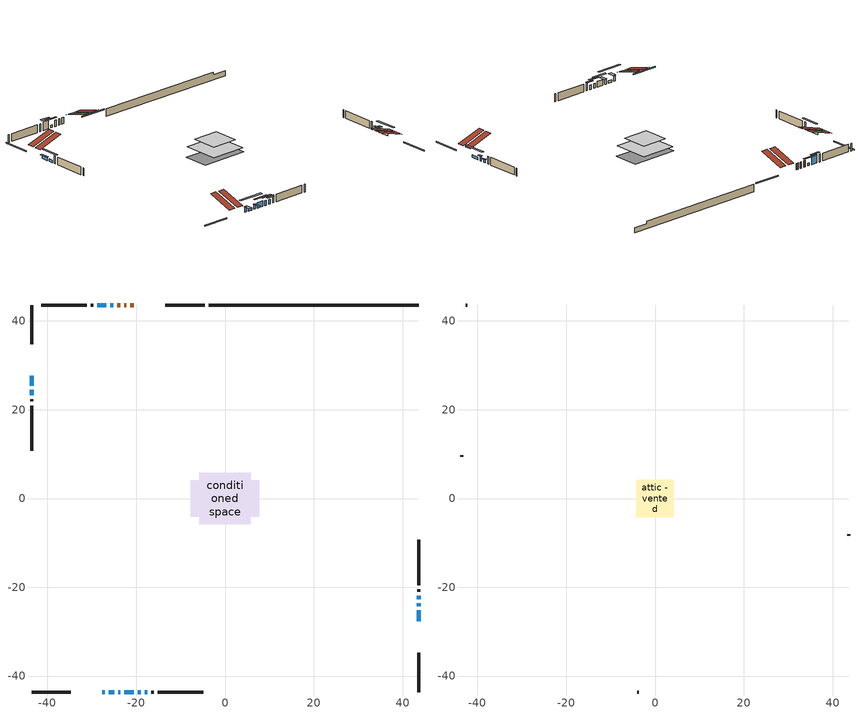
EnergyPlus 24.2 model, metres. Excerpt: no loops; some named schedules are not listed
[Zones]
conditioned space
 floor outside (Floor1 construction): -0.57,-0.57 -0.57,0.57 0.57,0.57 0.57,-0.57 z0.84
 floor adiabatic (AdiabaticFloorConstruction): -5.83,-5.83 -5.83,5.83 5.83,5.83 5.83,-5.83 z0.84
 floor foundation (Slab1 construction): -7.69,-4.12 -7.69,4.12 7.69,4.12 7.69,-4.12 z-1.52
 wall outside (RimJoist1 construction): -4.58,43.59 -13.44,43.59 / -43.59,-43.59 -34.73,-43.59 / -43.59,43.59 -43.59,34.73 / 43.59,-43.59 43.59,-34.73 z0.84:1.14
 wall outside (AdiabaticWallConstruction 1): -20.55,43.59 -21.36,43.59 / -22.29,43.59 -22.69,43.59 / -23.62,43.59 -24.26,43.59 z0.84:2.87
 wall outside (AdiabaticWallConstruction): -27.62,-43.59 -27.11,-43.59 z0.84:2.47; -43.59,27.62 -43.59,25.44 z0.84:1.81; 43.59,-27.62 43.59,-25.18 z0.84:1.65; -26.19,-43.59 -24.97,-43.59 / -43.59,24.51 -43.59,23.29 z0.84:1.66; -25.18,43.59 -25.8,43.59 / 43.59,-22.72 43.59,-21.9 z0.84:1.76; 43.59,-24.26 43.59,-23.65 / -19.64,-43.59 -19.03,-43.59 / -18.1,-43.59 -17.49,-43.59 z0.84:2.31; -26.72,43.59 -28.81,43.59 z0.84:3.58; -24.04,-43.59 -23.58,-43.59 z0.84:2.29; -22.65,-43.59 -20.57,-43.59 z0.84:2.62
 wall outside (Wall1 construction): -29.74,43.59 -30.23,43.59 / -16.56,-43.59 -16.07,-43.59 / -43.59,22.36 -43.59,21.87 / 43.59,-20.97 43.59,-20.48 z0.84:3.28
 wall outside (Wall2 construction): -31.16,43.59 -41.39,43.59 / -15.14,-43.59 -4.91,-43.59 / -43.59,20.94 -43.59,10.71 / 43.59,-19.55 43.59,-9.32 z0.84:3.28
 wall foundation (FoundationWall1 construction): -3.65,43.59,-1.52 -3.65,43.59,0.84 38.87,43.59,0.84 38.87,43.59,0 43.59,43.59,0 43.59,43.59,-1.52
 window (WindowConstruction 8): -27.62,-43.59 -27.11,-43.59 z0.84:2.46
 window (WindowConstruction 7): -43.59,27.62 -43.59,25.44 z0.84:1.81
 window (WindowConstruction 10): 43.59,-27.62 43.59,-25.19 z0.84:1.65
 window (WindowConstruction 11): -26.19,-43.59 -24.97,-43.59 z0.84:1.65
 window (WindowConstruction 12): -43.59,24.51 -43.59,23.29 z0.84:1.65
 window (WindowConstruction 9): -25.19,43.59 -25.8,43.59 z0.84:1.75
 window (WindowConstruction): 43.59,-24.26 43.59,-23.65 z0.84:2.31
 window (WindowConstruction 1): 43.59,-22.72 43.59,-21.9 z0.84:1.75
 window (WindowConstruction 2): -26.72,43.59 -28.81,43.59 z0.84:3.58
 window (WindowConstruction 3): -24.04,-43.59 -23.58,-43.59 z0.84:2.29
 window (WindowConstruction 4): -22.65,-43.59 -20.57,-43.59 z0.84:2.62
 window (WindowConstruction 5): -19.64,-43.59 -19.03,-43.59 z0.84:2.31
 window (WindowConstruction 6): -18.1,-43.59 -17.49,-43.59 z0.84:2.31
 door (Door): -20.55,43.59 -21.36,43.59 z0.84:2.87
 door (Door 1): -22.29,43.59 -22.69,43.59 z0.84:2.87
 door (Door 2): -23.62,43.59 -24.26,43.59 z0.84:2.87
 ceiling adiabatic (AdiabaticFloorConstruction): 5.83,-5.83 5.83,5.83 -5.83,5.83 -5.83,-5.83 z0.84
 roof outside (Roof2 construction): -19.62,43.59,3.28 -19.62,35.43,6 -17.47,35.43,6 -17.47,43.59,3.28; -28.55,-43.59,3.28 -28.55,-35.43,6 -30.7,-35.43,6 -30.7,-43.59,3.28; -43.59,28.55,3.28 -35.43,28.55,6 -35.43,30.7,6 -43.59,30.7,3.28; 43.59,-28.55,3.28 35.43,-28.55,6 35.43,-30.7,6 43.59,-30.7,3.28
attic - vented
 floor to conditioned space (Floor2 construction Reversed): -4.23,-4.23 -4.23,4.23 4.23,4.23 4.23,-4.23 z3.28
 wall outside (Wall3 construction): -42.32,43.59 -42.66,43.59 / -3.98,-43.59 -3.64,-43.59 / -43.59,9.78 -43.59,9.44 / 43.59,-8.39 43.59,-8.05 z0.84:3.28
 roof outside (Roof1 construction): -16.54,43.59,3.28 -16.54,35.35,6.03 -14.37,35.35,6.03 -14.37,43.59,3.28; -31.63,-43.59,3.28 -31.63,-35.35,6.03 -33.8,-35.35,6.03 -33.8,-43.59,3.28; -43.59,31.63,3.28 -35.35,31.63,6.03 -35.35,33.8,6.03 -43.59,33.8,3.28; 43.59,-31.63,3.28 35.35,-31.63,6.03 35.35,-33.8,6.03 43.59,-33.8,3.28
shading: -26.82,-43.59 -27.92,-43.59 -27.92,-45.72 -26.82,-45.72 z2.76; -43.59,25.14 -43.59,27.92 -44.2,27.92 -44.2,25.14 z2.1; 43.59,-22.74 43.59,-30.07 44.2,-30.07 44.2,-22.74 z4.1; -21.31,-43.59 -29.85,-43.59 -29.85,-44.2 -21.31,-44.2 z5.31; -43.59,20.85 -43.59,26.95 -44.2,26.95 -44.2,20.85 z4.1; -27.62,43.59 -23.36,43.59 -23.36,44.2 -27.62,44.2 z3.58; 43.59,-23.35 43.59,-24.55 44.2,-24.55 44.2,-23.35 z2.61; 43.59,-21.61 43.59,-23.02 44.2,-23.02 44.2,-21.61 z2.05; -29.42,43.59 -26.11,43.59 -26.11,44.2 -29.42,44.2 z4.19; -23.43,-43.59 -24.19,-43.59 -24.19,-45.72 -23.43,-45.72 z2.44; -19.05,-43.59 -24.17,-43.59 -24.17,-44.2 -19.05,-44.2 z4.14; -17.51,-43.59 -21.16,-43.59 -21.16,-44.2 -17.51,-44.2 z3.83; -16.58,-43.59 -19.01,-43.59 -19.01,-44.2 -16.58,-44.2 z3.22
[Building]
Building 1: Terrain=Suburbs
[Site:Location]
Edmonton Intl AP_AB: Latitude {deg}=53.31; Longitude {deg}=-113.58; Time Zone {hr}=-7; Elevation {m}=723; Keep Site Location Information=Yes
[Site:GroundTemperature:Shallow]
-1.56185, -3.61833, -3.78302, -2.80711, 1.11059, 5.01004, 8.39065, 10.5322, 10.7141, 8.97234, 5.67794, 1.89811
[Site:WaterMainsTemperature]
Calculation Method=Schedule; Temperature Schedule=mains temperature schedule
[Material] Roughness=Rough; Thermal Absorptance=0.9
Name | Thickness {m} | Conductivity {W/m-K} | Density {kg/m3} | Specific Heat {J/kg-K} | Solar Absorptance | Visible Absorptance
asphalt or fiberglass shingles | 0.00635 | 0.162714 | 1121.4 | 1465.45 | 0.4 | 0.4
ceiling loosefill ins | 0.338667 | 0.0480833 | 16.02 | 1046.75 | 0.7 | 0.7
ceiling stud and cavity | 0.1397 | 0.826401 | 65.682 | 1177.47 | 0.7 | 0.7
concrete 4.0 in. | 0.1016 | 1.803125 | 2242.8 | 837.4 | 0.7 | 0.7
concrete 8.0 in. | 0.2032 | 1.803125 | 2242.8 | 837.4 | 0.7 | 0.7
door material | 0.04445 | 0.20624 | 512.64 | 1214.23 | 0.7 | 0.7
door material 1 | 0.04445 | 0.0451087 | 512.64 | 1214.23 | 0.7 | 0.7
door material 2 | 0.04445 | 0.053851 | 512.64 | 1214.23 | 0.7 | 0.7
exterior vertical ins | 0.0460229 | 0.029427 | 32.04 | 1214.23 | 0.7 | 0.7
floor covering | 0.0127 | 0.0433444 | 54.468 | 1339.84 | 0.6 | 0.6
floor rigid ins | 0.103632 | 0.029427 | 32.04 | 1214.23 | 0.7 | 0.7
floor rigid ins 1; wall rigid ins 1 | 0.512978 | 0.029427 | 32.04 | 1214.23 | 0.7 | 0.7
floor stud and cavity | 0.1397 | 0.363605 | 92.3553 | 1139.71 | 0.7 | 0.7
floor stud and cavity 1 | 0.1397 | 1.75129 | 37.0049 | 1207.88 | 0.7 | 0.7
furniture material conditioned space 1 | 0.1524 | 0.115458 | 640.8 | 1214.23 | 0.6 | 0.6
gypsum board | 0.0127 | 0.160291 | 801 | 837.4 | 0.6 | 0.6
gypsum board 1 | 0.0127 | 0.160291 | 801 | 837.4 | 0.7 | 0.7
osb sheathing 0.5 in. | 0.0127 | 0.115458 | 512.64 | 1214.23 | 0.7 | 0.7
osb sheathing 0.75 in. | 0.01905 | 0.115458 | 512.64 | 1214.23 | 0.7 | 0.7
osb sheathing 2.0 in. | 0.0508 | 0.115458 | 512.64 | 1214.23 | 0.7 | 0.7
rim joist stud and cavity | 0.0508 | 0.0311024 | 125.044 | 1163.47 | 0.6 | 0.6
roof rigid ins; wall rigid ins | 0.051816 | 0.029427 | 32.04 | 1214.23 | 0.7 | 0.7
roof stud and cavity | 0.2032 | 0.191445 | 78.34581 | 1123.46 | 0.7 | 0.7
wall stud and cavity | 0.1397 | 0.292769 | 139.0536 | 1170.24 | 0.7 | 0.7
wall stud and cavity 1 | 0.1397 | 0.360642 | 139.0536 | 1170.24 | 0.7 | 0.7
wall stud and cavity 2 | 0.0889 | 6.9971 | 50.32683 | 1063.81 | 0.6 | 0.6
wall stud and cavity 3 | 0.0889 | 0.380278 | 52.3479 | 1209.89 | 0.7 | 0.7
wall stud and cavity 4 | 0.0889 | 0.391764 | 83.0341 | 1211.67 | 0.7 | 0.7
wood siding | 0.0254 | 0.102417 | 544.68 | 1172.36 | 0.4 | 0.4
wood siding 1 | 0.00254 | 0.102417 | 544.68 | 1172.36 | 0.4 | 0.4
wood siding 2; wood siding 3; wood siding 4 | 0.0254 | 0.102417 | 544.68 | 1172.36 | 0.7 | 0.7
[WindowMaterial:SimpleGlazingSystem]
Name | U-Factor {W/m2-K} | Solar Heat Gain Coefficient
WindowMaterial | 2.76689 | 0.63
WindowMaterial 1 | 6.47633 | 0.82
WindowMaterial 2 | 2.75724 | 0.6
WindowMaterial 3 | 2.790737 | 0.7
WindowMaterial 4 | 2.773703 | 0.65
WindowMaterial 5 | 2.762347 | 0.61
WindowMaterial 6 | 2.75837 | 0.61
WindowMaterial 7 | 2.77257 | 0.64
[Construction]
AdiabaticFloorConstruction: floor stud and cavity 1, floor rigid ins 1, osb sheathing 0.75 in., floor covering
AdiabaticWallConstruction: wood siding 3, wall rigid ins 1, wall stud and cavity 3, gypsum board
AdiabaticWallConstruction 1: wood siding 4, wall rigid ins 1, wall stud and cavity 3, gypsum board
Door: door material
Door 1: door material 1
Door 2: door material 2
Floor1 construction: floor stud and cavity, floor rigid ins, osb sheathing 0.75 in., floor covering
Floor2 construction Reversed: gypsum board, ceiling stud and cavity, ceiling loosefill ins
FoundationWall1 construction: concrete 8.0 in., gypsum board 1
furniture construction conditioned space 1: furniture material conditioned space 1
PartitionWallConstruction: gypsum board, wall stud and cavity 4, gypsum board
RimJoist1 construction: wood siding 2, osb sheathing 2.0 in., rim joist stud and cavity
Roof1 construction: asphalt or fiberglass shingles
Roof2 construction: asphalt or fiberglass shingles, roof rigid ins, osb sheathing 0.75 in., roof stud and cavity, gypsum board
Slab1 construction: concrete 4.0 in.
Wall1 construction: wood siding, wall rigid ins, osb sheathing 0.5 in., wall stud and cavity, gypsum board
Wall2 construction: wood siding, wall rigid ins, osb sheathing 0.5 in., wall stud and cavity 1, gypsum board
Wall3 construction: wood siding 1, wall stud and cavity 2
WindowConstruction; WindowConstruction 1; WindowConstruction 5; WindowConstruction 6: WindowMaterial
WindowConstruction 10; WindowConstruction 11; WindowConstruction 12: WindowMaterial 7
WindowConstruction 2: WindowMaterial 1
WindowConstruction 3: WindowMaterial 2
WindowConstruction 4: WindowMaterial 3
WindowConstruction 7: WindowMaterial 4
WindowConstruction 8: WindowMaterial 5
WindowConstruction 9: WindowMaterial 6
[Zone] Multiplier=1; Part of Total Floor Area=Yes
Name | Volume {m3}
attic - vented | 31.9515
conditioned space | 739.3
[Space]
Name | Zone | Volume {m3}
attic - vented 1 | attic - vented | 31.9515
conditioned space 1 | conditioned space | 739.3
[ZoneInfiltration:EffectiveLeakageArea]
infil attic - vented 1: Zone or Space=attic - vented 1; Schedule=Always On Discrete; Effective Air Leakage Area {cm2}=2491.48; Stack Coefficient=0.00036064; Wind Coefficient=1.28309e-05
[ZoneMixing]
whole house fan mix: Zone or Space=attic - vented; Schedule=Always On Continuous; Design Flow Rate Calculation Method=Flow/Zone; Design Flow Rate {m3/s}=0; Source Zone or Space=conditioned space
[SurfaceProperty:ExposedFoundationPerimeter]
Slab1: Exposed Perimeter Calculation Method=TotalExposedPerimeter; Total Exposed Perimeter {m}=47.245
[InternalMass] Zone or ZoneList=conditioned space; Space or SpaceList=conditioned space 1
Name | Construction | Surface Area {m2}
furniture mass conditioned space 1 | furniture construction conditioned space 1 | 105.604
partition wall mass | PartitionWallConstruction | 264.01
[Lights]
interior lighting: Zone or ZoneList or Space or SpaceList=conditioned space 1; Schedule=interior lighting schedule; Design Level Calculation Method=LightingLevel; Lighting Level {W}=343.2; Return Air Fraction=0; Fraction Radiant=0.6; Fraction Visible=0.2; Fraction Replaceable=1
[People]
occupants: Zone or ZoneList or Space or SpaceList=conditioned space 1; Number of People Schedule=occupants schedule; Number of People Calculation Method=People; Number of People=3; Fraction Radiant=0.314171; Sensible Heat Fraction=0.56303; Activity Level Schedule=occupants activity schedule; Carbon Dioxide Generation Rate {m3/s-W}=0; Enable ASHRAE 55 Comfort Warnings=No; Mean Radiant Temperature Calculation Type=EnclosureAveraged
[ElectricEquipment] Zone or ZoneList or Space or SpaceList=conditioned space 1; Design Level Calculation Method=EquipmentLevel
Name | Schedule | Design Level {W} | Fraction Latent | Fraction Radiant | Fraction Lost
clothes dryer | clothes dryer schedule | 140.772 | 0.015 | 0.081 | 0.85
clothes washer | clothes washer schedule | 32.1985 | 0.03 | 0.162 | 0.7
cooking range | cooking range schedule | 215.147 | 0.08 | 0.432 | 0.2
dishwasher | dishwasher schedule | 66.8632 | 0.3 | 0.18 | 0.4
fridge | fridge schedule | 72.9452 | 0 | 0.6 | 0
mech vent bath fan 0 | mech vent bath fan 0 schedule | 50.2 | 0 | 0 | 1
mech vent bath fan 1 | mech vent bath fan 1 schedule | 50.2 | 0 | 0 | 1
mech vent bath fan 2 | mech vent bath fan 2 schedule | 50.2 | 0 | 0 | 1
mech vent house fan | mech vent house fan schedule | 0 | 0 | 0 | 1
mech vent house fan cfis | mech vent house fan cfis schedule | 0 | 0 | 0 | 0
mech vent range fan 0 | mech vent range fan 0 schedule | 57 | 0 | 0 | 1
misc plug loads | misc plug loads schedule | 494.7 | 0.045 | 0.513 | 0.1
whole house fan | Always On Discrete | 0 | 0 | 0 | 1
[OtherEquipment] Zone or ZoneList or Space or SpaceList=conditioned space 1; Design Level Calculation Method=EquipmentLevel
Name | Fuel Type | Schedule | Design Level {W} | Fraction Latent | Fraction Radiant | Fraction Lost
clothes dryer 1 | Electricity | clothes dryer schedule | 0 | 0.015 | 0.081 | 0.85
cooking range 1 | Electricity | cooking range schedule | 0 | 0.08 | 0.432 | 0.2
general water use latent | None | general water use schedule | 62.594 | 1 | 0 | 0
general water use sensible | None | general water use schedule | -61.6891 | 0 | 0.6 | 0
mech vent house fan latent load | None | Always On Discrete | 0 | 1 | 0 | 0
mech vent house fan sensible load | None | Always On Discrete | 0 | 0 | 0 | 0
water heater energy adjustment1 | NaturalGas | Always On Discrete | 0.01 | 0 | 0 | 1
[ZoneInfiltration:DesignFlowRate] Zone or ZoneList or Space or SpaceList=conditioned space 1; Schedule=Always On Discrete; Design Flow Rate Calculation Method=Flow/Zone; Design Flow Rate {m3/s}=0
infil flow; natural vent flow; whole house fan flow
[Foundation:Kiva]
Foundation Kiva 1: Initial Indoor Air Temperature {C}=18; Wall Height Above Grade {m}=0.839998; Wall Depth Below Slab {m}=0.2032; Custom Block Material Name 1=exterior vertical ins; Custom Block Depth 1 {m}=2.36001; Custom Block X Position 1 {m}=0.2159; Custom Block Z Position 1 {m}=0
[Foundation:Kiva:Settings]
Soil Conductivity {W/m-K}=0.849921; Soil Density {kg/m3}=1842.3; Soil Specific Heat {J/kg-K}=418.7; Ground Solar Absorptivity=0.9; Ground Thermal Absorptivity=0.9; Ground Surface Roughness {m}=0.03; Far-Field Width {m}=40; Deep-Ground Boundary Condition=ZeroFlux; Deep-Ground Depth {m}=40; Minimum Cell Dimension {m}=0.2; Maximum Cell Growth Coefficient=3; Simulation Timestep=Timestep
[Exterior:Lights]
exterior lighting: Schedule=exterior lighting schedule; Design Level {W}=75.6
[Schedule:Constant]
Name | Hourly Value
Always On Continuous; mech vent house fan schedule; mech vent house fan cfis schedule; Always On Discrete | 1
occupants activity schedule | 117.228
fridge schedule | 0
[Schedule:Week:Daily]
interior lighting schedule Week Rule - Jan1-Jan27: interior lighting schedule day, interior lighting schedule day, interior lighting schedule day, interior lighting schedule day, interior lighting schedule day, interior lighting schedule day, interior lighting schedule day, interior lighting schedule default day, interior lighting schedule default day, interior lighting schedule default day, interior lighting schedule default day, interior lighting schedule default day
interior lighting schedule Week Rule - Jan28-Feb3: interior lighting schedule day, interior lighting schedule day, interior lighting schedule day, interior lighting schedule day, interior lighting schedule day 1, interior lighting schedule day 1, interior lighting schedule day 1, interior lighting schedule default day, interior lighting schedule default day, interior lighting schedule default day, interior lighting schedule default day, interior lighting schedule default day
interior lighting schedule Week Rule - Feb4-Feb24: interior lighting schedule day 1, interior lighting schedule day 1, interior lighting schedule day 1, interior lighting schedule day 1, interior lighting schedule day 1, interior lighting schedule day 1, interior lighting schedule day 1, interior lighting schedule default day, interior lighting schedule default day, interior lighting schedule default day, interior lighting schedule default day, interior lighting schedule default day
interior lighting schedule Week Rule - Feb25-Mar3: interior lighting schedule day 1, interior lighting schedule day 1, interior lighting schedule day 1, interior lighting schedule day 1, interior lighting schedule day 2, interior lighting schedule day 2, interior lighting schedule day 2, interior lighting schedule default day, interior lighting schedule default day, interior lighting schedule default day, interior lighting schedule default day, interior lighting schedule default day
interior lighting schedule Week Rule - Mar4-Mar31: interior lighting schedule day 2, interior lighting schedule day 2, interior lighting schedule day 2, interior lighting schedule day 2, interior lighting schedule day 2, interior lighting schedule day 2, interior lighting schedule day 2, interior lighting schedule default day, interior lighting schedule default day, interior lighting schedule default day, interior lighting schedule default day, interior lighting schedule default day
interior lighting schedule Week Rule - Apr1-Apr28: interior lighting schedule day 3, interior lighting schedule day 3, interior lighting schedule day 3, interior lighting schedule day 3, interior lighting schedule day 3, interior lighting schedule day 3, interior lighting schedule day 3, interior lighting schedule default day, interior lighting schedule default day, interior lighting schedule default day, interior lighting schedule default day, interior lighting schedule default day
interior lighting schedule Week Rule - Apr29-May5: interior lighting schedule day 3, interior lighting schedule day 3, interior lighting schedule day 4, interior lighting schedule day 4, interior lighting schedule day 4, interior lighting schedule day 4, interior lighting schedule day 4, interior lighting schedule default day, interior lighting schedule default day, interior lighting schedule default day, interior lighting schedule default day, interior lighting schedule default day
interior lighting schedule Week Rule - May6-May26: interior lighting schedule day 4, interior lighting schedule day 4, interior lighting schedule day 4, interior lighting schedule day 4, interior lighting schedule day 4, interior lighting schedule day 4, interior lighting schedule day 4, interior lighting schedule default day, interior lighting schedule default day, interior lighting schedule default day, interior lighting schedule default day, interior lighting schedule default day
interior lighting schedule Week Rule - May27-Jun2: interior lighting schedule day 4, interior lighting schedule day 4, interior lighting schedule day 4, interior lighting schedule day 4, interior lighting schedule day 4, interior lighting schedule day 5, interior lighting schedule day 5, interior lighting schedule default day, interior lighting schedule default day, interior lighting schedule default day, interior lighting schedule default day, interior lighting schedule default day
interior lighting schedule Week Rule - Jun3-Jun30: interior lighting schedule day 5, interior lighting schedule day 5, interior lighting schedule day 5, interior lighting schedule day 5, interior lighting schedule day 5, interior lighting schedule day 5, interior lighting schedule day 5, interior lighting schedule default day, interior lighting schedule default day, interior lighting schedule default day, interior lighting schedule default day, interior lighting schedule default day
interior lighting schedule Week Rule - Jul1-Jul28: interior lighting schedule day 6, interior lighting schedule day 6, interior lighting schedule day 6, interior lighting schedule day 6, interior lighting schedule day 6, interior lighting schedule day 6, interior lighting schedule day 6, interior lighting schedule default day, interior lighting schedule default day, interior lighting schedule default day, interior lighting schedule default day, interior lighting schedule default day
interior lighting schedule Week Rule - Jul29-Aug4: interior lighting schedule day 6, interior lighting schedule day 6, interior lighting schedule day 6, interior lighting schedule day 7, interior lighting schedule day 7, interior lighting schedule day 7, interior lighting schedule day 7, interior lighting schedule default day, interior lighting schedule default day, interior lighting schedule default day, interior lighting schedule default day, interior lighting schedule default day
interior lighting schedule Week Rule - Aug5-Aug25: interior lighting schedule day 7, interior lighting schedule day 7, interior lighting schedule day 7, interior lighting schedule day 7, interior lighting schedule day 7, interior lighting schedule day 7, interior lighting schedule day 7, interior lighting schedule default day, interior lighting schedule default day, interior lighting schedule default day, interior lighting schedule default day, interior lighting schedule default day
interior lighting schedule Week Rule - Aug26-Sep1: interior lighting schedule day 7, interior lighting schedule day 7, interior lighting schedule day 7, interior lighting schedule day 7, interior lighting schedule day 7, interior lighting schedule day 7, interior lighting schedule day 8, interior lighting schedule default day, interior lighting schedule default day, interior lighting schedule default day, interior lighting schedule default day, interior lighting schedule default day
interior lighting schedule Week Rule - Sep2-Sep29: interior lighting schedule day 8, interior lighting schedule day 8, interior lighting schedule day 8, interior lighting schedule day 8, interior lighting schedule day 8, interior lighting schedule day 8, interior lighting schedule day 8, interior lighting schedule default day, interior lighting schedule default day, interior lighting schedule default day, interior lighting schedule default day, interior lighting schedule default day
interior lighting schedule Week Rule - Sep30-Oct6: interior lighting schedule day 8, interior lighting schedule day 9, interior lighting schedule day 9, interior lighting schedule day 9, interior lighting schedule day 9, interior lighting schedule day 9, interior lighting schedule day 9, interior lighting schedule default day, interior lighting schedule default day, interior lighting schedule default day, interior lighting schedule default day, interior lighting schedule default day
interior lighting schedule Week Rule - Oct7-Oct27: interior lighting schedule day 9, interior lighting schedule day 9, interior lighting schedule day 9, interior lighting schedule day 9, interior lighting schedule day 9, interior lighting schedule day 9, interior lighting schedule day 9, interior lighting schedule default day, interior lighting schedule default day, interior lighting schedule default day, interior lighting schedule default day, interior lighting schedule default day
interior lighting schedule Week Rule - Oct28-Nov3: interior lighting schedule day 9, interior lighting schedule day 9, interior lighting schedule day 9, interior lighting schedule day 9, interior lighting schedule day 10, interior lighting schedule day 10, interior lighting schedule day 10, interior lighting schedule default day, interior lighting schedule default day, interior lighting schedule default day, interior lighting schedule default day, interior lighting schedule default day
interior lighting schedule Week Rule - Nov4-Nov24: interior lighting schedule day 10, interior lighting schedule day 10, interior lighting schedule day 10, interior lighting schedule day 10, interior lighting schedule day 10, interior lighting schedule day 10, interior lighting schedule day 10, interior lighting schedule default day, interior lighting schedule default day, interior lighting schedule default day, interior lighting schedule default day, interior lighting schedule default day
interior lighting schedule Week Rule - Nov25-Dec1: interior lighting schedule day 10, interior lighting schedule day 10, interior lighting schedule day 10, interior lighting schedule day 10, interior lighting schedule day 10, interior lighting schedule day 10, interior lighting schedule day 11, interior lighting schedule default day, interior lighting schedule default day, interior lighting schedule default day, interior lighting schedule default day, interior lighting schedule default day
interior lighting schedule Week Rule - Dec2-Dec31: interior lighting schedule day 11, interior lighting schedule day 11, interior lighting schedule day 11, interior lighting schedule day 11, interior lighting schedule day 11, interior lighting schedule day 11, interior lighting schedule day 11, interior lighting schedule default day, interior lighting schedule default day, interior lighting schedule default day, interior lighting schedule default day, interior lighting schedule default day
occupants schedule Week Rule - Jan1-Dec31: occupants schedule day, occupants schedule day, occupants schedule day, occupants schedule day, occupants schedule day, occupants schedule day, occupants schedule day, occupants schedule default day, occupants schedule default day, occupants schedule default day, occupants schedule default day, occupants schedule default day
clothes dryer schedule Week Rule - Jan1-Dec31: clothes dryer schedule day, clothes dryer schedule day, clothes dryer schedule day, clothes dryer schedule day, clothes dryer schedule day, clothes dryer schedule day, clothes dryer schedule day, clothes dryer schedule default day, clothes dryer schedule default day, clothes dryer schedule default day, clothes dryer schedule default day, clothes dryer schedule default day
clothes washer schedule Week Rule - Jan1-Dec31: clothes washer schedule day, clothes washer schedule day, clothes washer schedule day, clothes washer schedule day, clothes washer schedule day, clothes washer schedule day, clothes washer schedule day, clothes washer schedule default day, clothes washer schedule default day, clothes washer schedule default day, clothes washer schedule default day, clothes washer schedule default day
cooking range schedule Week Rule - Jan1-Dec31: cooking range schedule day, cooking range schedule day, cooking range schedule day, cooking range schedule day, cooking range schedule day, cooking range schedule day, cooking range schedule day, cooking range schedule default day, cooking range schedule default day, cooking range schedule default day, cooking range schedule default day, cooking range schedule default day
dishwasher schedule Week Rule - Jan1-Dec31: dishwasher schedule day, dishwasher schedule day, dishwasher schedule day, dishwasher schedule day, dishwasher schedule day, dishwasher schedule day, dishwasher schedule day, dishwasher schedule default day, dishwasher schedule default day, dishwasher schedule default day, dishwasher schedule default day, dishwasher schedule default day
mech vent bath fan 0 schedule Week Rule - Jan1-Dec31: mech vent bath fan 0 schedule day, mech vent bath fan 0 schedule day, mech vent bath fan 0 schedule day, mech vent bath fan 0 schedule day, mech vent bath fan 0 schedule day, mech vent bath fan 0 schedule day, mech vent bath fan 0 schedule day, mech vent bath fan 0 schedule default day, mech vent bath fan 0 schedule default day, mech vent bath fan 0 schedule default day, mech vent bath fan 0 schedule default day, mech vent bath fan 0 schedule default day
mech vent bath fan 1 schedule Week Rule - Jan1-Dec31: mech vent bath fan 1 schedule day, mech vent bath fan 1 schedule day, mech vent bath fan 1 schedule day, mech vent bath fan 1 schedule day, mech vent bath fan 1 schedule day, mech vent bath fan 1 schedule day, mech vent bath fan 1 schedule day, mech vent bath fan 1 schedule default day, mech vent bath fan 1 schedule default day, mech vent bath fan 1 schedule default day, mech vent bath fan 1 schedule default day, mech vent bath fan 1 schedule default day
mech vent bath fan 2 schedule Week Rule - Jan1-Dec31: mech vent bath fan 2 schedule day, mech vent bath fan 2 schedule day, mech vent bath fan 2 schedule day, mech vent bath fan 2 schedule day, mech vent bath fan 2 schedule day, mech vent bath fan 2 schedule day, mech vent bath fan 2 schedule day, mech vent bath fan 2 schedule default day, mech vent bath fan 2 schedule default day, mech vent bath fan 2 schedule default day, mech vent bath fan 2 schedule default day, mech vent bath fan 2 schedule default day
mech vent range fan 0 schedule Week Rule - Jan1-Dec31: mech vent range fan 0 schedule day, mech vent range fan 0 schedule day, mech vent range fan 0 schedule day, mech vent range fan 0 schedule day, mech vent range fan 0 schedule day, mech vent range fan 0 schedule day, mech vent range fan 0 schedule day, mech vent range fan 0 schedule default day, mech vent range fan 0 schedule default day, mech vent range fan 0 schedule default day, mech vent range fan 0 schedule default day, mech vent range fan 0 schedule default day
misc plug loads schedule Week Rule - Jan1-Dec31: misc plug loads schedule day, misc plug loads schedule day, misc plug loads schedule day, misc plug loads schedule day, misc plug loads schedule day, misc plug loads schedule day, misc plug loads schedule day, misc plug loads schedule default day, misc plug loads schedule default day, misc plug loads schedule default day, misc plug loads schedule default day, misc plug loads schedule default day
general water use schedule Week Rule - Jan1-Dec31: general water use schedule day, general water use schedule day, general water use schedule day, general water use schedule day, general water use schedule day, general water use schedule day, general water use schedule day, general water use schedule default day, general water use schedule default day, general water use schedule default day, general water use schedule default day, general water use schedule default day
exterior lighting schedule Week Rule - Jan1-Jan27: exterior lighting schedule day, exterior lighting schedule day, exterior lighting schedule day, exterior lighting schedule day, exterior lighting schedule day, exterior lighting schedule day, exterior lighting schedule day, exterior lighting schedule default day, exterior lighting schedule default day, exterior lighting schedule default day, exterior lighting schedule default day, exterior lighting schedule default day
exterior lighting schedule Week Rule - Jan28-Feb3: exterior lighting schedule day, exterior lighting schedule day, exterior lighting schedule day, exterior lighting schedule day, exterior lighting schedule day 1, exterior lighting schedule day 1, exterior lighting schedule day 1, exterior lighting schedule default day, exterior lighting schedule default day, exterior lighting schedule default day, exterior lighting schedule default day, exterior lighting schedule default day
exterior lighting schedule Week Rule - Feb4-Feb24: exterior lighting schedule day 1, exterior lighting schedule day 1, exterior lighting schedule day 1, exterior lighting schedule day 1, exterior lighting schedule day 1, exterior lighting schedule day 1, exterior lighting schedule day 1, exterior lighting schedule default day, exterior lighting schedule default day, exterior lighting schedule default day, exterior lighting schedule default day, exterior lighting schedule default day
exterior lighting schedule Week Rule - Feb25-Mar3: exterior lighting schedule day 1, exterior lighting schedule day 1, exterior lighting schedule day 1, exterior lighting schedule day 1, exterior lighting schedule day 2, exterior lighting schedule day 2, exterior lighting schedule day 2, exterior lighting schedule default day, exterior lighting schedule default day, exterior lighting schedule default day, exterior lighting schedule default day, exterior lighting schedule default day
exterior lighting schedule Week Rule - Mar4-Mar31: exterior lighting schedule day 2, exterior lighting schedule day 2, exterior lighting schedule day 2, exterior lighting schedule day 2, exterior lighting schedule day 2, exterior lighting schedule day 2, exterior lighting schedule day 2, exterior lighting schedule default day, exterior lighting schedule default day, exterior lighting schedule default day, exterior lighting schedule default day, exterior lighting schedule default day
exterior lighting schedule Week Rule - Apr1-Apr28: exterior lighting schedule day 3, exterior lighting schedule day 3, exterior lighting schedule day 3, exterior lighting schedule day 3, exterior lighting schedule day 3, exterior lighting schedule day 3, exterior lighting schedule day 3, exterior lighting schedule default day, exterior lighting schedule default day, exterior lighting schedule default day, exterior lighting schedule default day, exterior lighting schedule default day
exterior lighting schedule Week Rule - Apr29-May5: exterior lighting schedule day 3, exterior lighting schedule day 3, exterior lighting schedule day 4, exterior lighting schedule day 4, exterior lighting schedule day 4, exterior lighting schedule day 4, exterior lighting schedule day 4, exterior lighting schedule default day, exterior lighting schedule default day, exterior lighting schedule default day, exterior lighting schedule default day, exterior lighting schedule default day
exterior lighting schedule Week Rule - May6-May26: exterior lighting schedule day 4, exterior lighting schedule day 4, exterior lighting schedule day 4, exterior lighting schedule day 4, exterior lighting schedule day 4, exterior lighting schedule day 4, exterior lighting schedule day 4, exterior lighting schedule default day, exterior lighting schedule default day, exterior lighting schedule default day, exterior lighting schedule default day, exterior lighting schedule default day
exterior lighting schedule Week Rule - May27-Jun2: exterior lighting schedule day 4, exterior lighting schedule day 4, exterior lighting schedule day 4, exterior lighting schedule day 4, exterior lighting schedule day 4, exterior lighting schedule day 5, exterior lighting schedule day 5, exterior lighting schedule default day, exterior lighting schedule default day, exterior lighting schedule default day, exterior lighting schedule default day, exterior lighting schedule default day
[Schedule:Year]
interior lighting schedule: interior lighting schedule Week Rule - Jan1-Jan27, 1, 1, 1, 27, interior lighting schedule Week Rule - Jan28-Feb3, 1, 28, 2, 3, interior lighting schedule Week Rule - Feb4-Feb24, 2, 4, 2, 24, interior lighting schedule Week Rule - Feb25-Mar3, 2, 25, 3, 3, interior lighting schedule Week Rule - Mar4-Mar31, 3, 4, 3, 31, interior lighting schedule Week Rule - Apr1-Apr28, 4, 1, 4, 28, interior lighting schedule Week Rule - Apr29-May5, 4, 29, 5, 5, interior lighting schedule Week Rule - May6-May26, 5, 6, 5, 26, interior lighting schedule Week Rule - May27-Jun2, 5, 27, 6, 2, interior lighting schedule Week Rule - Jun3-Jun30, 6, 3, 6, 30, interior lighting schedule Week Rule - Jul1-Jul28, 7, 1, 7, 28, interior lighting schedule Week Rule - Jul29-Aug4, 7, 29, 8, 4, interior lighting schedule Week Rule - Aug5-Aug25, 8, 5, 8, 25, interior lighting schedule Week Rule - Aug26-Sep1, 8, 26, 9, 1, interior lighting schedule Week Rule - Sep2-Sep29, 9, 2, 9, 29, interior lighting schedule Week Rule - Sep30-Oct6, 9, 30, 10, 6, interior lighting schedule Week Rule - Oct7-Oct27, 10, 7, 10, 27, interior lighting schedule Week Rule - Oct28-Nov3, 10, 28, 11, 3, interior lighting schedule Week Rule - Nov4-Nov24, 11, 4, 11, 24, interior lighting schedule Week Rule - Nov25-Dec1, 11, 25, 12, 1, interior lighting schedule Week Rule - Dec2-Dec31, 12, 2, 12, 31
occupants schedule: occupants schedule Week Rule - Jan1-Dec31, 1, 1, 12, 31
clothes dryer schedule: clothes dryer schedule Week Rule - Jan1-Dec31, 1, 1, 12, 31
clothes washer schedule: clothes washer schedule Week Rule - Jan1-Dec31, 1, 1, 12, 31
cooking range schedule: cooking range schedule Week Rule - Jan1-Dec31, 1, 1, 12, 31
dishwasher schedule: dishwasher schedule Week Rule - Jan1-Dec31, 1, 1, 12, 31
mech vent bath fan 0 schedule: mech vent bath fan 0 schedule Week Rule - Jan1-Dec31, 1, 1, 12, 31
mech vent bath fan 1 schedule: mech vent bath fan 1 schedule Week Rule - Jan1-Dec31, 1, 1, 12, 31
mech vent bath fan 2 schedule: mech vent bath fan 2 schedule Week Rule - Jan1-Dec31, 1, 1, 12, 31
mech vent range fan 0 schedule: mech vent range fan 0 schedule Week Rule - Jan1-Dec31, 1, 1, 12, 31
misc plug loads schedule: misc plug loads schedule Week Rule - Jan1-Dec31, 1, 1, 12, 31
general water use schedule: general water use schedule Week Rule - Jan1-Dec31, 1, 1, 12, 31
exterior lighting schedule: exterior lighting schedule Week Rule - Jan1-Jan27, 1, 1, 1, 27, exterior lighting schedule Week Rule - Jan28-Feb3, 1, 28, 2, 3, exterior lighting schedule Week Rule - Feb4-Feb24, 2, 4, 2, 24, exterior lighting schedule Week Rule - Feb25-Mar3, 2, 25, 3, 3, exterior lighting schedule Week Rule - Mar4-Mar31, 3, 4, 3, 31, exterior lighting schedule Week Rule - Apr1-Apr28, 4, 1, 4, 28, exterior lighting schedule Week Rule - Apr29-May5, 4, 29, 5, 5, exterior lighting schedule Week Rule - May6-May26, 5, 6, 5, 26, exterior lighting schedule Week Rule - May27-Jun2, 5, 27, 6, 2, exterior lighting schedule Week Rule - Jun3-Jun30, 6, 3, 6, 30, exterior lighting schedule Week Rule - Jul1-Jul28, 7, 1, 7, 28, exterior lighting schedule Week Rule - Jul29-Aug4, 7, 29, 8, 4, exterior lighting schedule Week Rule - Aug5-Aug25, 8, 5, 8, 25, exterior lighting schedule Week Rule - Aug26-Sep1, 8, 26, 9, 1, exterior lighting schedule Week Rule - Sep2-Sep29, 9, 2, 9, 29, exterior lighting schedule Week Rule - Sep30-Oct6, 9, 30, 10, 6, exterior lighting schedule Week Rule - Oct7-Oct27, 10, 7, 10, 27, exterior lighting schedule Week Rule - Oct28-Nov3, 10, 28, 11, 3, exterior lighting schedule Week Rule - Nov4-Nov24, 11, 4, 11, 24, exterior lighting schedule Week Rule - Nov25-Dec1, 11, 25, 12, 1, exterior lighting schedule Week Rule - Dec2-Dec31, 12, 2, 12, 31
[Schedule:Compact]
mains temperature schedule: Through: 01/01, For: AllDays, Until: 24:00, 3.97167, Through: 01/02, For: AllDays, Until: 24:00, 3.90778, Through: 01/03, For: AllDays, Until: 24:00, 3.84556, Through: 01/04, For: AllDays, Until: 24:00, 3.78389, Through: 01/05, For: AllDays, Until: 24:00, 3.72278, Through: 01/06, For: AllDays, Until: 24:00, 3.66278, Through: 01/07, For: AllDays, Until: 24:00, 3.60389, Through: 01/08, For: AllDays, Until: 24:00, 3.54556, Through: 01/09, For: AllDays, Until: 24:00, 3.48833, Through: 01/10, For: AllDays, Until: 24:00, 3.43167, Through: 01/11, For: AllDays, Until: 24:00, 3.37611, Through: 01/12, For: AllDays, Until: 24:00, 3.32167, Through: 01/13, For: AllDays, Until: 24:00, 3.26833, Through: 01/14, For: AllDays, Until: 24:00, 3.21556, Through: 01/15, For: AllDays, Until: 24:00, 3.16444, Through: 01/16, For: AllDays, Until: 24:00, 3.11389, Through: 01/17, For: AllDays, Until: 24:00, 3.06444, Through: 01/18, For: AllDays, Until: 24:00, 3.01611, Through: 01/19, For: AllDays, Until: 24:00, 2.96889, Through: 01/20, For: AllDays, Until: 24:00, 2.92278, Through: 01/21, For: AllDays, Until: 24:00, 2.87722, Through: 01/22, For: AllDays, Until: 24:00, 2.83333, Through: 01/23, For: AllDays, Until: 24:00, 2.79056, Through: 01/24, For: AllDays, Until: 24:00, 2.74889, Through: 01/25, For: AllDays, Until: 24:00, 2.70833, Through: 01/26, For: AllDays, Until: 24:00, 2.66889, Through: 01/27, For: AllDays, Until: 24:00, 2.63056, Through: 01/28, For: AllDays, Until: 24:00, 2.59333, Through: 01/29, For: AllDays, Until: 24:00, 2.55778, Through: 01/30, For: AllDays, Until: 24:00, 2.52278, Through: 01/31, For: AllDays, Until: 24:00, 2.48944, Through: 02/01, For: AllDays, Until: 24:00, 2.45722, Through: 02/02, For: AllDays, Until: 24:00, 2.42611, Through: 02/03, For: AllDays, Until: 24:00, 2.39667, Through: 02/04, For: AllDays, Until: 24:00, 2.36833, Through: 02/05, For: AllDays, Until: 24:00, 2.34111, Through: 02/06, For: AllDays, Until: 24:00, 2.315, Through: 02/07, For: AllDays, Until: 24:00, 2.29056, Through: 02/08, For: AllDays, Until: 24:00, 2.26722, Through: 02/09, For: AllDays, Until: 24:00, 2.245, Through: 02/10, For: AllDays, Until: 24:00, 2.22444, Through: 02/11, For: AllDays, Until: 24:00, 2.20444, Through: 02/12, For: AllDays, Until: 24:00, 2.18667, Through: 02/13, For: AllDays, Until: 24:00, 2.17, Through: 02/14, For: AllDays, Until: 24:00, 2.15444, Through: 02/15, For: AllDays, Until: 24:00, 2.14, Through: 02/16, For: AllDays, Until: 24:00, 2.12722, Through: 02/17, For: AllDays, Until: 24:00, 2.11556, Through: 02/18, For: AllDays, Until: 24:00, 2.10556, Through: 02/19, For: AllDays, Until: 24:00, 2.09667, Through: 02/20, For: AllDays, Until: 24:00, 2.08889, Through: 02/21, For: AllDays, Until: 24:00, 2.08278, Through: 02/22, For: AllDays, Until: 24:00, 2.07833, Through: 02/23, For: AllDays, Until: 24:00, 2.07444, Through: 02/24, For: AllDays, Until: 24:00, 2.07278, Through: 02/25, For: AllDays, Until: 24:00, 2.07167, Through: 02/26, For: AllDays, Until: 24:00, 2.07222, Through: 02/27, For: AllDays, Until: 24:00, 2.07444, Through: 02/28, For: AllDays, Until: 24:00, 2.07778, Through: 03/01, For: AllDays, Until: 24:00, 2.08222, Through: 03/02, For: AllDays, Until: 24:00, 2.08833, Through: 03/03, For: AllDays, Until: 24:00, 2.09556, Through: 03/04, For: AllDays, Until: 24:00, 2.10444, Through: 03/05, For: AllDays, Until: 24:00, 2.11444, Through: 03/06, For: AllDays, Until: 24:00, 2.12556, Through: 03/07, For: AllDays, Until: 24:00, 2.13833, Through: 03/08, For: AllDays, Until: 24:00, 2.15278, Through: 03/09, For: AllDays, Until: 24:00, 2.16778, Through: 03/10, For: AllDays, Until: 24:00, 2.18444, Through: 03/11, For: AllDays, Until: 24:00, 2.20278, Through: 03/12, For: AllDays, Until: 24:00, 2.22167, Through: 03/13, For: AllDays, Until: 24:00, 2.24278, Through: 03/14, For: AllDays, Until: 24:00, 2.26444, Through: 03/15, For: AllDays, Until: 24:00, 2.28778, Through: 03/16, For: AllDays, Until: 24:00, 2.31222, Through: 03/17, For: AllDays, Until: 24:00, 2.33778, Through: 03/18, For: AllDays, Until: 24:00, 2.365, Through: 03/19, For: AllDays, Until: 24:00, 2.39333, Through: 03/20, For: AllDays, Until: 24:00, 2.42278, Through: 03/21, For: AllDays, Until: 24:00, 2.45389, Through: 03/22, For: AllDays, Until: 24:00, 2.48611, Through: 03/23, For: AllDays, Until: 24:00, 2.51889, Through: 03/24, For: AllDays, Until: 24:00, 2.55389, Through: 03/25, For: AllDays, Until: 24:00, 2.58944, Through: 03/26, For: AllDays, Until: 24:00, 2.62611, Through: 03/27, For: AllDays, Until: 24:00, 2.66444, Through: 03/28, For: AllDays, Until: 24:00, 2.70389, Through: 03/29, For: AllDays, Until: 24:00, 2.74389, Through: 03/30, For: AllDays, Until: 24:00, 2.78556, Through: 03/31, For: AllDays, Until: 24:00, 2.82833, Through: 04/01, For: AllDays, Until: 24:00, 2.87222, Through: 04/02, For: AllDays, Until: 24:00, 2.91722, Through: 04/03, For: AllDays, Until: 24:00, 2.96333, Through: 04/04, For: AllDays, Until: 24:00, 3.01056, Through: 04/05, For: AllDays, Until: 24:00, 3.05889, Through: 04/06, For: AllDays, Until: 24:00, 3.10833, Through: 04/07, For: AllDays, Until: 24:00, 3.15833, Through: 04/08, For: AllDays, Until: 24:00, 3.21, Through: 04/09, For: AllDays, Until: 24:00, 3.26222, Through: 04/10, For: AllDays, Until: 24:00, 3.31556, Through: 04/11, For: AllDays, Until: 24:00, 3.37, Through: 04/12, For: AllDays, Until: 24:00, 3.42556, Through: 04/13, For: AllDays, Until: 24:00, 3.48167, Through: 04/14, For: AllDays, Until: 24:00, 3.53889, Through: 04/15, For: AllDays, Until: 24:00, 3.59722, Through: 04/16, For: AllDays, Until: 24:00, 3.65611, Through: 04/17, For: AllDays, Until: 24:00, 3.71611, Through: 04/18, For: AllDays, Until: 24:00, 3.77667, Through: 04/19, For: AllDays, Until: 24:00, 3.83833, Through: 04/20, For: AllDays, Until: 24:00, 3.90111, Through: 04/21, For: AllDays, Until: 24:00, 3.96444, Through: 04/22, For: AllDays, Until: 24:00, 4.02833, Through: 04/23, For: AllDays, Until: 24:00, 4.09333, Through: 04/24, For: AllDays, Until: 24:00, 4.15889, Through: 04/25, For: AllDays, Until: 24:00, 4.225, Through: 04/26, For: AllDays, Until: 24:00, 4.29222, Through: 04/27, For: AllDays, Until: 24:00, 4.36, Through: 04/28, For: AllDays, Until: 24:00, 4.42833, Through: 04/29, For: AllDays, Until: 24:00, 4.49722, Through: 04/30, For: AllDays, Until: 24:00, 4.56667, Through: 05/01, For: AllDays, Until: 24:00, 4.63722, Through: 05/02, For: AllDays, Until: 24:00, 4.70833, Through: 05/03, For: AllDays, Until: 24:00, 4.77944, Through: 05/04, For: AllDays, Until: 24:00, 4.85167, Through: 05/05, For: AllDays, Until: 24:00, 4.92389, Through: 05/06, For: AllDays, Until: 24:00, 4.99722, Through: 05/07, For: AllDays, Until: 24:00, 5.07056, Through: 05/08, For: AllDays, Until: 24:00, 5.145, Through: 05/09, For: AllDays, Until: 24:00, 5.21944, Through: 05/10, For: AllDays, Until: 24:00, 5.29389, Through: 05/11, For: AllDays, Until: 24:00, 5.36944, Through: 05/12, For: AllDays, Until: 24:00, 5.445, Through: 05/13, For: AllDays, Until: 24:00, 5.52111, Through: 05/14, For: AllDays, Until: 24:00, 5.59722, Through: 05/15, For: AllDays, Until: 24:00, 5.67389, Through: 05/16, For: AllDays, Until: 24:00, 5.75056, Through: 05/17, For: AllDays, Until: 24:00, 5.82778, Through: 05/18, For: AllDays, Until: 24:00, 5.90556, Through: 05/19, For: AllDays, Until: 24:00, 5.98278, Through: 05/20, For: AllDays, Until: 24:00, 6.06056, Through: 05/21, For: AllDays, Until: 24:00, 6.13889, Through: 05/22, For: AllDays, Until: 24:00, 6.21667, Through: 05/23, For: AllDays, Until: 24:00, 6.295, Through: 05/24, For: AllDays, Until: 24:00, 6.37333, Through: 05/25, For: AllDays, Until: 24:00, 6.45222, Through: 05/26, For: AllDays, Until: 24:00, 6.53056, Through: 05/27, For: AllDays, Until: 24:00, 6.60889, Through: 05/28, For: AllDays, Until: 24:00, 6.68778, Through: 05/29, For: AllDays, Until: 24:00, 6.76611, Through: 05/30, For: AllDays, Until: 24:00, 6.84444, Through: 05/31, For: AllDays, Until: 24:00, 6.92278, Through: 06/01, For: AllDays, Until: 24:00, 7.00111, Through: 06/02, For: AllDays, Until: 24:00, 7.07944, Through: 06/03, For: AllDays, Until: 24:00, 7.15778, Through: 06/04, For: AllDays, Until: 24:00, 7.23556, Through: 06/05, For: AllDays, Until: 24:00, 7.31333, Through: 06/06, For: AllDays, Until: 24:00, 7.39056, Through: 06/07, For: AllDays, Until: 24:00, 7.46833, Through: 06/08, For: AllDays, Until: 24:00, 7.545, Through: 06/09, For: AllDays, Until: 24:00, 7.62222, Through: 06/10, For: AllDays, Until: 24:00, 7.69833, Through: 06/11, For: AllDays, Until: 24:00, 7.775, Through: 06/12, For: AllDays, Until: 24:00, 7.85056, Through: 06/13, For: AllDays, Until: 24:00, 7.92611, Through: 06/14, For: AllDays, Until: 24:00, 8.00111, Through: 06/15, For: AllDays, Until: 24:00, 8.07611, Through: 06/16, For: AllDays, Until: 24:00, 8.15056, Through: 06/17, For: AllDays, Until: 24:00, 8.22389, Through: 06/18, For: AllDays, Until: 24:00, 8.29778, Through: 06/19, For: AllDays, Until: 24:00, 8.37056, Through: 06/20, For: AllDays, Until: 24:00, 8.44278, Through: 06/21, For: AllDays, Until: 24:00, 8.51444, Through: 06/22, For: AllDays, Until: 24:00, 8.58611, Through: 06/23, For: AllDays, Until: 24:00, 8.65667, Through: 06/24, For: AllDays, Until: 24:00, 8.72667, Through: 06/25, For: AllDays, Until: 24:00, 8.79611, Through: 06/26, For: AllDays, Until: 24:00, 8.865, Through: 06/27, For: AllDays, Until: 24:00, 8.93333, Through: 06/28, For: AllDays, Until: 24:00, 9.00056, Through: 06/29, For: AllDays, Until: 24:00, 9.06778, Through: 06/30, For: AllDays, Until: 24:00, 9.13333, Through: 07/01, For: AllDays, Until: 24:00, 9.19889, Through: 07/02, For: AllDays, Until: 24:00, 9.26333, Through: 07/03, For: AllDays, Until: 24:00, 9.32722, Through: 07/04, For: AllDays, Until: 24:00, 9.39056, Through: 07/05, For: AllDays, Until: 24:00, 9.45278, Through: 07/06, For: AllDays, Until: 24:00, 9.51389, Through: 07/07, For: AllDays, Until: 24:00, 9.57444, Through: 07/08, For: AllDays, Until: 24:00, 9.63389, Through: 07/09, For: AllDays, Until: 24:00, 9.69278, Through: 07/10, For: AllDays, Until: 24:00, 9.75056, Through: 07/11, For: AllDays, Until: 24:00, 9.80778, Through: 07/12, For: AllDays, Until: 24:00, 9.86333, Through: 07/13, For: AllDays, Until: 24:00, 9.91833, Through: 07/14, For: AllDays, Until: 24:00, 9.97278, Through: 07/15, For: AllDays, Until: 24:00, 10.0256, Through: 07/16, For: AllDays, Until: 24:00, 10.0778, Through: 07/17, For: AllDays, Until: 24:00, 10.1289, Through: 07/18, For: AllDays, Until: 24:00, 10.1789, Through: 07/19, For: AllDays, Until: 24:00, 10.2278, Through: 07/20, For: AllDays, Until: 24:00, 10.2756, Through: 07/21, For: AllDays, Until: 24:00, 10.3222, Through: 07/22, For: AllDays, Until: 24:00, 10.3683, Through: 07/23, For: AllDays, Until: 24:00, 10.4128, Through: 07/24, For: AllDays, Until: 24:00, 10.4561, Through: 07/25, For: AllDays, Until: 24:00, 10.4989, Through: 07/26, For: AllDays, Until: 24:00, 10.54, Through: 07/27, For: AllDays, Until: 24:00, 10.58, Through: 07/28, For: AllDays, Until: 24:00, 10.6189, Through: 07/29, For: AllDays, Until: 24:00, 10.6567, Through: 07/30, For: AllDays, Until: 24:00, 10.6928, Through: 07/31, For: AllDays, Until: 24:00, 10.7283, Through: 08/01, For: AllDays, Until: 24:00, 10.7622, Through: 08/02, For: AllDays, Until: 24:00, 10.7956, Through: 08/03, For: AllDays, Until: 24:00, 10.8272, Through: 08/04, For: AllDays, Until: 24:00, 10.8572, Through: 08/05, For: AllDays, Until: 24:00, 10.8867, Through: 08/06, For: AllDays, Until: 24:00, 10.9144, Through: 08/07, For: AllDays, Until: 24:00, 10.9411, Through: 08/08, For: AllDays, Until: 24:00, 10.9667, Through: 08/09, For: AllDays, Until: 24:00, 10.9906, Through: 08/10, For: AllDays, Until: 24:00, 11.0133, Through: 08/11, For: AllDays, Until: 24:00, 11.035, Through: 08/12, For: AllDays, Until: 24:00, 11.055, Through: 08/13, For: AllDays, Until: 24:00, 11.0739, Through: 08/14, For: AllDays, Until: 24:00, 11.0917, Through: 08/15, For: AllDays, Until: 24:00, 11.1078, Through: 08/16, For: AllDays, Until: 24:00, 11.1228, Through: 08/17, For: AllDays, Until: 24:00, 11.1361, Through: 08/18, For: AllDays, Until: 24:00, 11.1483, Through: 08/19, For: AllDays, Until: 24:00, 11.1594, Through: 08/20, For: AllDays, Until: 24:00, 11.1689, Through: 08/21, For: AllDays, Until: 24:00, 11.1772, Through: 08/22, For: AllDays, Until: 24:00, 11.1844, Through: 08/23, For: AllDays, Until: 24:00, 11.19, Through: 08/24, For: AllDays, Until: 24:00, 11.1939, Through: 08/25, For: AllDays, Until: 24:00, 11.1967, Through: 08/26, For: AllDays, Until: 24:00, 11.1983, Through: 08/27, For: AllDays, Until: 24:00, 11.1983, Through: 08/28, For: AllDays, Until: 24:00, 11.1972, Through: 08/29, For: AllDays, Until: 24:00, 11.195, Through: 08/30, For: AllDays, Until: 24:00, 11.1911, Through: 08/31, For: AllDays, Until: 24:00, 11.1856, Through: 09/01, For: AllDays, Until: 24:00, 11.1789, Through: 09/02, For: AllDays, Until: 24:00, 11.1711, Through: 09/03, For: AllDays, Until: 24:00, 11.1617, Through: 09/04, For: AllDays, Until: 24:00, 11.1511, Through: 09/05, For: AllDays, Until: 24:00, 11.1394, Through: 09/06, For: AllDays, Until: 24:00, 11.1261, Through: 09/07, For: AllDays, Until: 24:00, 11.1111, Through: 09/08, For: AllDays, Until: 24:00, 11.0956, Through: 09/09, For: AllDays, Until: 24:00, 11.0778, Through: 09/10, For: AllDays, Until: 24:00, 11.0594, Through: 09/11, For: AllDays, Until: 24:00, 11.0394, Through: 09/12, For: AllDays, Until: 24:00, 11.0183, Through: 09/13, For: AllDays, Until: 24:00, 10.9961, Through: 09/14, For: AllDays, Until: 24:00, 10.9722, Through: 09/15, For: AllDays, Until: 24:00, 10.9472, Through: 09/16, For: AllDays, Until: 24:00, 10.9206, Through: 09/17, For: AllDays, Until: 24:00, 10.8928, Through: 09/18, For: AllDays, Until: 24:00, 10.8639, Through: 09/19, For: AllDays, Until: 24:00, 10.8339, Through: 09/20, For: AllDays, Until: 24:00, 10.8028, Through: 09/21, For: AllDays, Until: 24:00, 10.77, Through: 09/22, For: AllDays, Until: 24:00, 10.7361, Through: 09/23, For: AllDays, Until: 24:00, 10.7011, Through: 09/24, For: AllDays, Until: 24:00, 10.665, Through: 09/25, For: AllDays, Until: 24:00, 10.6272, Through: 09/26, For: AllDays, Until: 24:00, 10.5889, Through: 09/27, For: AllDays, Until: 24:00, 10.5489, Through: 09/28, For: AllDays, Until: 24:00, 10.5078, Through: 09/29, For: AllDays, Until: 24:00, 10.4661, Through: 09/30, For: AllDays, Until: 24:00, 10.4228, Through: 10/01, For: AllDays, Until: 24:00, 10.3783, Through: 10/02, For: AllDays, Until: 24:00, 10.3328, Through: 10/03, For: AllDays, Until: 24:00, 10.2861, Through: 10/04, For: AllDays, Until: 24:00, 10.2383, Through: 10/05, For: AllDays, Until: 24:00, 10.19, Through: 10/06, For: AllDays, Until: 24:00, 10.14, Through: 10/07, For: AllDays, Until: 24:00, 10.0894, Through: 10/08, For: AllDays, Until: 24:00, 10.0372, Through: 10/09, For: AllDays, Until: 24:00, 9.98444, Through: 10/10, For: AllDays, Until: 24:00, 9.93056, Through: 10/11, For: AllDays, Until: 24:00, 9.87611, Through: 10/12, For: AllDays, Until: 24:00, 9.82, Through: 10/13, For: AllDays, Until: 24:00, 9.76333, Through: 10/14, For: AllDays, Until: 24:00, 9.70611, Through: 10/15, For: AllDays, Until: 24:00, 9.64722, Through: 10/16, For: AllDays, Until: 24:00, 9.58778, Through: 10/17, For: AllDays, Until: 24:00, 9.52778, Through: 10/18, For: AllDays, Until: 24:00, 9.46667, Through: 10/19, For: AllDays, Until: 24:00, 9.40444, Through: 10/20, For: AllDays, Until: 24:00, 9.34167, Through: 10/21, For: AllDays, Until: 24:00, 9.27778, Through: 10/22, For: AllDays, Until: 24:00, 9.21333, Through: 10/23, For: AllDays, Until: 24:00, 9.14833, Through: 10/24, For: AllDays, Until: 24:00, 9.08222, Through: 10/25, For: AllDays, Until: 24:00, 9.01556, Through: 10/26, For: AllDays, Until: 24:00, 8.94833, Through: 10/27, For: AllDays, Until: 24:00, 8.88056, Through: 10/28, For: AllDays, Until: 24:00, 8.81167, Through: 10/29, For: AllDays, Until: 24:00, 8.74222, Through: 10/30, For: AllDays, Until: 24:00, 8.67222, Through: 10/31, For: AllDays, Until: 24:00, 8.60167, Through: 11/01, For: AllDays, Until: 24:00, 8.53056, Through: 11/02, For: AllDays, Until: 24:00, 8.45889, Through: 11/03, For: AllDays, Until: 24:00, 8.38667, Through: 11/04, For: AllDays, Until: 24:00, 8.31389, Through: 11/05, For: AllDays, Until: 24:00, 8.24056, Through: 11/06, For: AllDays, Until: 24:00, 8.16667, Through: 11/07, For: AllDays, Until: 24:00, 8.09278, Through: 11/08, For: AllDays, Until: 24:00, 8.01833, Through: 11/09, For: AllDays, Until: 24:00, 7.94278, Through: 11/10, For: AllDays, Until: 24:00, 7.86778, Through: 11/11, For: AllDays, Until: 24:00, 7.79167, Through: 11/12, For: AllDays, Until: 24:00, 7.71556, Through: 11/13, For: AllDays, Until: 24:00, 7.63944, Through: 11/14, For: AllDays, Until: 24:00, 7.56222, Through: 11/15, For: AllDays, Until: 24:00, 7.48556, Through: 11/16, For: AllDays, Until: 24:00, 7.40833, Through: 11/17, For: AllDays, Until: 24:00, 7.33056, Through: 11/18, For: AllDays, Until: 24:00, 7.25278, Through: 11/19, For: AllDays, Until: 24:00, 7.175, Through: 11/20, For: AllDays, Until: 24:00, 7.09722, Through: 11/21, For: AllDays, Until: 24:00, 7.01889, Through: 11/22, For: AllDays, Until: 24:00, 6.94056, Through: 11/23, For: AllDays, Until: 24:00, 6.86222, Through: 11/24, For: AllDays, Until: 24:00, 6.78389, Through: 11/25, For: AllDays, Until: 24:00, 6.705, Through: 11/26, For: AllDays, Until: 24:00, 6.62667, Through: 11/27, For: AllDays, Until: 24:00, 6.54833, Through: 11/28, For: AllDays, Until: 24:00, 6.46944, Through: 11/29, For: AllDays, Until: 24:00, 6.39111, Through: 11/30, For: AllDays, Until: 24:00, 6.31278, Through: 12/01, For: AllDays, Until: 24:00, 6.23444, Through: 12/02, For: AllDays, Until: 24:00, 6.15611, Through: 12/03, For: AllDays, Until: 24:00, 6.07833, Through: 12/04, For: AllDays, Until: 24:00, 6.00056, Through: 12/05, For: AllDays, Until: 24:00, 5.92278, Through: 12/06, For: AllDays, Until: 24:00, 5.84556, Through: 12/07, For: AllDays, Until: 24:00, 5.76833, Through: 12/08, For: AllDays, Until: 24:00, 5.69111, Through: 12/09, For: AllDays, Until: 24:00, 5.61444, Through: 12/10, For: AllDays, Until: 24:00, 5.53778, Through: 12/11, For: AllDays, Until: 24:00, 5.46222, Through: 12/12, For: AllDays, Until: 24:00, 5.38611, Through: 12/13, For: AllDays, Until: 24:00, 5.31111, Through: 12/14, For: AllDays, Until: 24:00, 5.23611, Through: 12/15, For: AllDays, Until: 24:00, 5.16167, Through: 12/16, For: AllDays, Until: 24:00, 5.08722, Through: 12/17, For: AllDays, Until: 24:00, 5.01389, Through: 12/18, For: AllDays, Until: 24:00, 4.94056, Through: 12/19, For: AllDays, Until: 24:00, 4.86778, Through: 12/20, For: AllDays, Until: 24:00, 4.79556, Through: 12/21, For: AllDays, Until: 24:00, 4.72389, Through: 12/22, For: AllDays, Until: 24:00, 4.65333, Through: 12/23, For: AllDays, Until: 24:00, 4.58278, Through: 12/24, For: AllDays, Until: 24:00, 4.51278, Through: 12/25, For: AllDays, Until: 24:00, 4.44389, Through: 12/26, For: AllDays, Until: 24:00, 4.375, Through: 12/27, For: AllDays, Until: 24:00, 4.30722, Through: 12/28, For: AllDays, Until: 24:00, 4.24, Through: 12/29, For: AllDays, Until: 24:00, 4.17333, Through: 12/30, For: AllDays, Until: 24:00, 4.10778, Through: 12/31, For: AllDays, Until: 24:00, 4.04278
